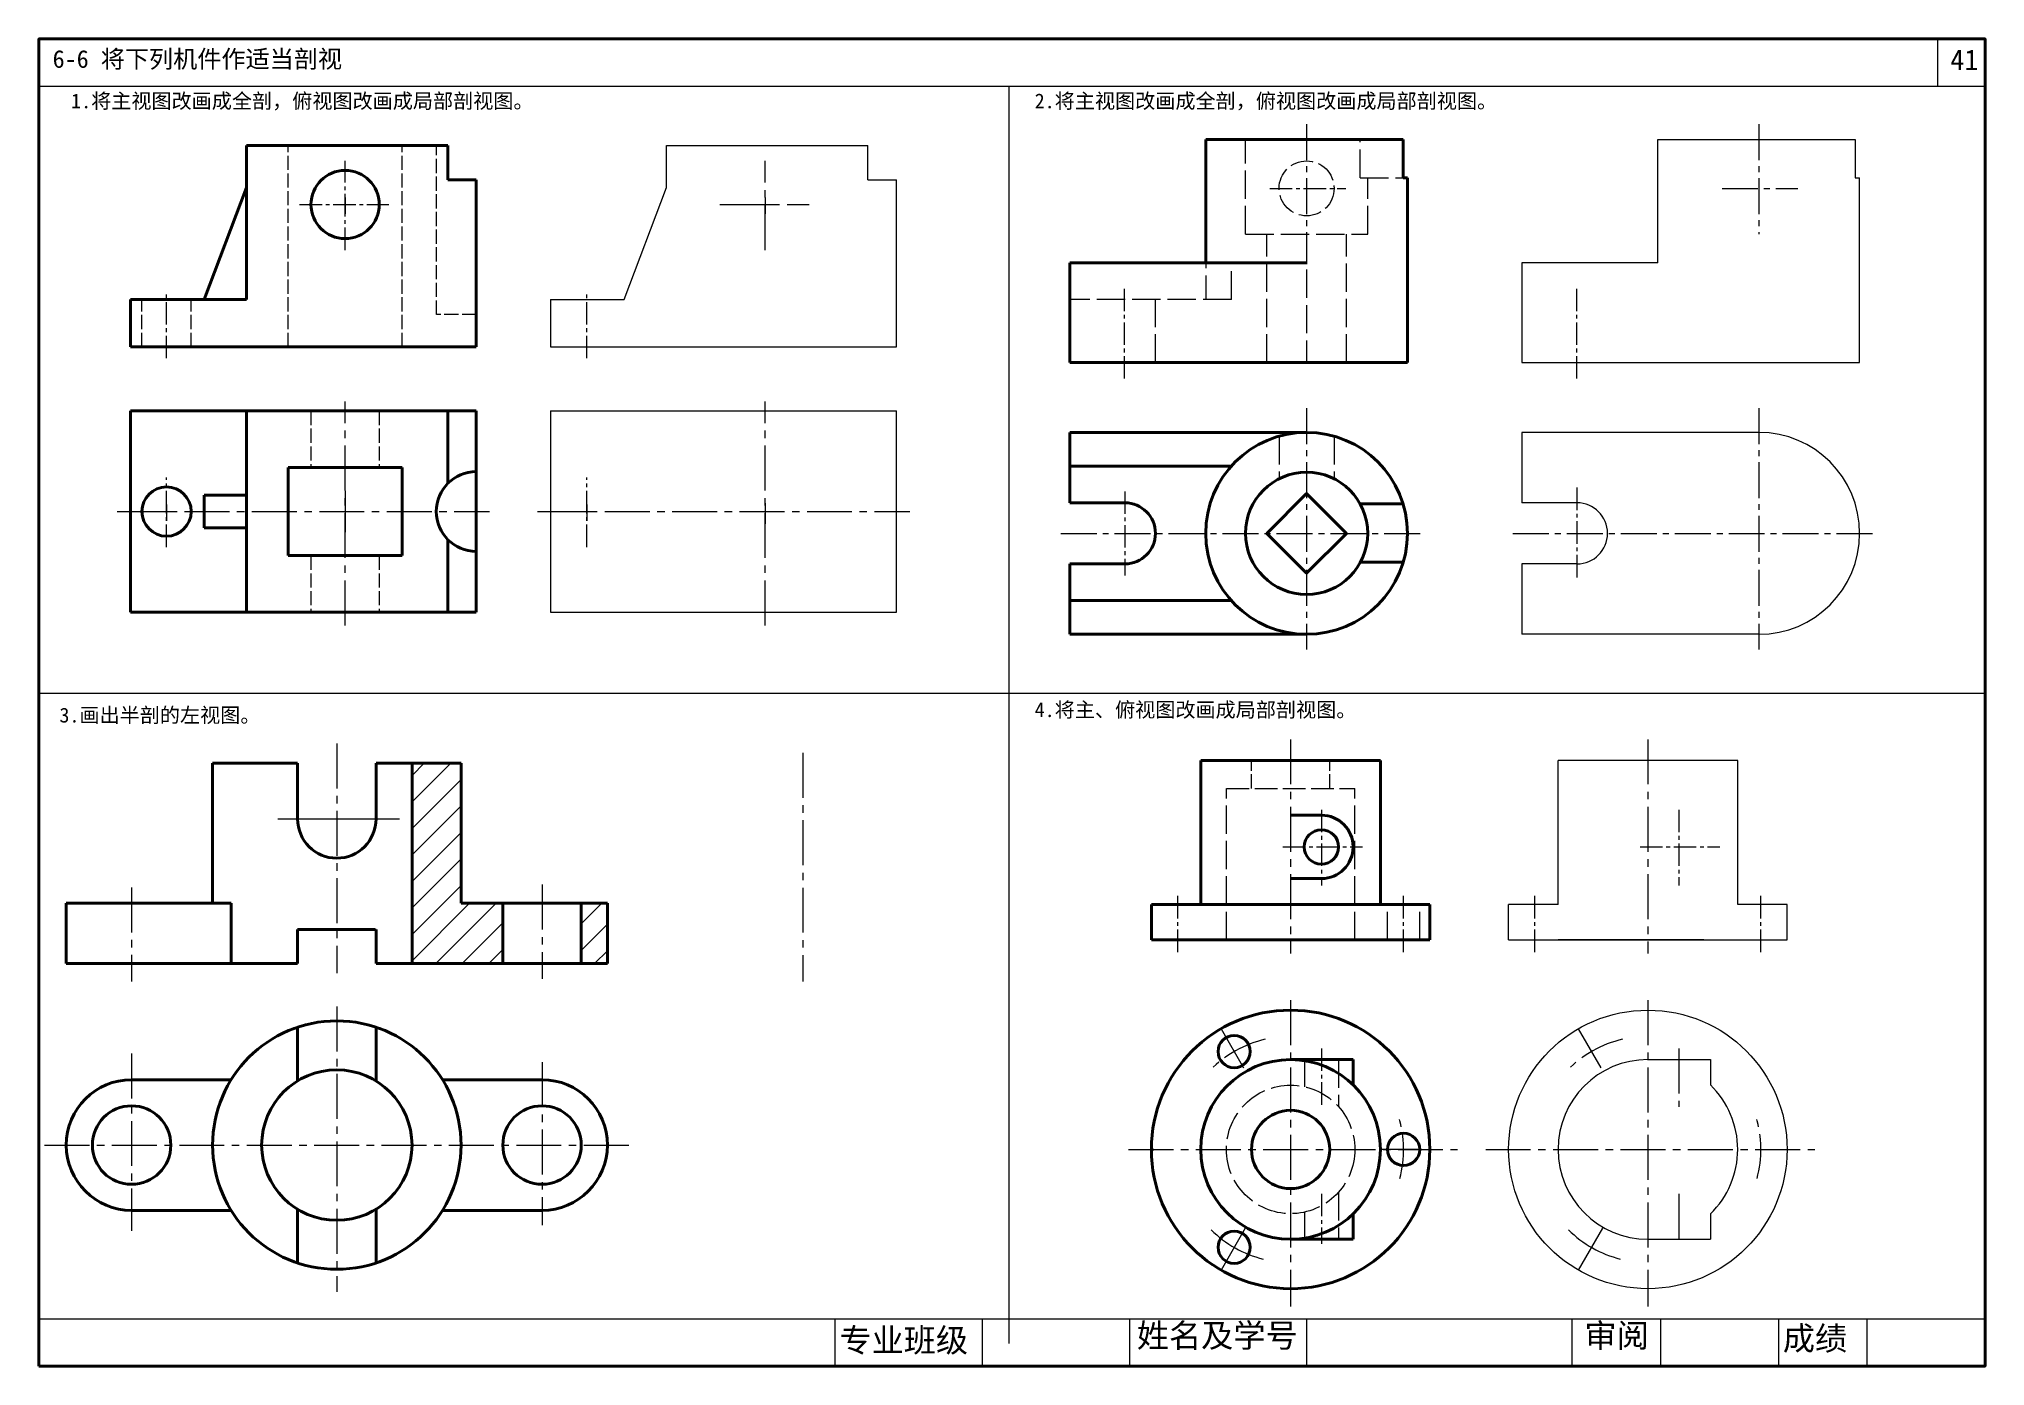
# Model space of a CAD drawing. Header units: millimetres. Extents: x 20 to 350, y 41 to 266.
import ezdxf

# ---------------------------------------------------------------- set-up
doc = ezdxf.new("R2010")
doc.units = ezdxf.units.MM
doc.header["$LTSCALE"] = 0.4
doc.linetypes.add('ACAD_ISO02W100', pattern=[15, 12, -3])
doc.linetypes.add('CENTER2', pattern=[28.575, 19.05, -3.175, 3.175, -3.175])
doc.layers.get('0').update_dxf_attribs({"lineweight": 40})
for name, color, linetype, lineweight in [('Layer1', 7, 'Continuous', 40), ('Layer3', 7, 'ACAD_ISO02W100', 15), ('中心线', 7, 'CENTER2', 15), ('图层3', 7, 'Continuous', 15), ('细线', 7, 'Continuous', 15)]:
    doc.layers.add(name, color=color, linetype=linetype, lineweight=lineweight)
doc.styles.get("Standard").update_dxf_attribs({"font": 'SimSun.ttf', "height": 2.5})
doc.styles.add('style1', font='SIMFANG.TTF', dxfattribs={"height": 4})
doc.styles.add('样式 1', font='SimSun.ttf', dxfattribs={"height": 2.5})

msp = doc.modelspace()

# ---------------------------------------------------------------- hatches: boundary and pattern name
at = {"layer": '细线'}
h = msp.add_hatch(dxfattribs=at)
h.set_pattern_fill('ANSI31', color=256, style=0)
h.paths.add_polyline_path([(98.55, 109.63), (98.55, 119.85), (91.46, 119.85), (91.46, 143.61), (83.15, 143.61), (83.15, 109.63)])
h.paths.add_polyline_path([(116.29, 119.85), (111.85, 119.85), (111.85, 109.63), (116.29, 109.63)])

# ---------------------------------------------------------------- linework, layer by layer
at = {"linetype": 'Continuous'}
for p, q in [((217.73, 228.43), (217.73, 249.34)), ((217.73, 249.34), (251.21, 249.34)), ((251.21, 249.34), (251.21, 242.87)), ((251.96, 211.53), (251.96, 242.87)), ((234.91, 228.43), (194.69, 228.43)), ((194.69, 228.43), (194.69, 211.53)), ((194.69, 211.53), (251.96, 211.53)), ((234.84, 199.68), (194.69, 199.68)), ((194.69, 199.68), (194.69, 187.75)), ((194.69, 193.96), (222.08, 193.96)), ((228.11, 182.57), (234.84, 189.3)), ((234.84, 189.3), (241.58, 182.57)), ((204.03, 187.75), (194.69, 187.75)), ((243.91, 187.58), (251.21, 187.58)), ((234.84, 175.83), (228.11, 182.57)), ((241.58, 182.57), (234.84, 175.83)), ((194.69, 177.39), (194.69, 165.45)), ((204.03, 177.39), (194.69, 177.39)), ((243.97, 177.67), (251.24, 177.67)), ((194.69, 171.17), (222.08, 171.17)), ((234.84, 165.45), (194.69, 165.45)), ((247.36, 144.04), (216.9, 144.04)), ((216.9, 129.41), (216.9, 144.04)), ((247.36, 129.41), (247.36, 144.04)), ((237.36, 134.78), (232.13, 134.78)), ((216.9, 119.66), (216.9, 129.41)), ((247.36, 119.66), (247.36, 129.41)), ((237.36, 124.04), (232.13, 124.04)), ((255.74, 119.66), (208.52, 119.66)), ((208.52, 113.63), (208.52, 119.66)), ((255.74, 113.63), (255.74, 119.66)), ((208.52, 113.63), (255.74, 113.63)), ((232.13, 93.35), (242.73, 93.35)), ((242.73, 93.35), (242.73, 89.06)), ((242.73, 67.18), (242.73, 62.89)), ((232.13, 62.89), (242.73, 62.89))]:
    msp.add_line(p, q, dxfattribs=at)
for p in [(251.96, 242.87), (251.21, 242.87)]:
    msp.add_line(p, (251.21, 242.87))
msp.add_lwpolyline([(19.89, 41.39), (349.89, 41.39), (349.89, 266.39), (19.89, 266.39)], close=True)
for centre, radius in [((234.84, 182.57), 17.11), ((234.84, 182.57), 10.36), ((237.36, 129.41), 2.91), ((232.13, 78.12), 23.61), ((222.55, 94.71), 2.73), ((232.13, 78.12), 15.23), ((232.13, 78.12), 6.63), ((251.29, 78.12), 2.73), ((222.55, 61.53), 2.73)]:
    msp.add_circle(centre, radius, dxfattribs=at)
for centre, radius in [((204.03, 182.57), 5.18), ((237.36, 129.41), 5.37)]:
    msp.add_arc(centre, radius, 270, 90, dxfattribs=at)
at = {"layer": 'Defpoints'}
for p, q in [((63.9, 115.41), (77.05, 115.41)), ((241.61, 113.63), (216.9, 113.63)), ((54.57, 109.63), (63.75, 109.63)), ((86.24, 109.63), (77.05, 109.63)), ((208.52, 78.12), (208.96, 78.12))]:
    msp.add_line(p, q, dxfattribs=at)
at = {"layer": 'Layer1'}
for p, q in [((55.06, 248.3), (89.2, 248.3)), ((55.06, 222.24), (55.06, 248.3)), ((89.2, 242.51), (89.2, 248.3)), ((47.9, 222.24), (55.06, 241.23)), ((89.2, 242.51), (94.03, 242.51)), ((94.03, 214.19), (94.03, 242.51)), ((35.41, 222.24), (55.06, 222.24)), ((35.41, 222.24), (35.41, 214.19)), ((35.41, 214.19), (94.03, 214.19)), ((35.41, 203.32), (94.03, 203.32)), ((35.41, 203.32), (35.41, 169.21)), ((55.06, 169.21), (55.06, 203.32)), ((89.2, 190.99), (89.2, 203.32)), ((94.03, 169.21), (94.03, 203.32)), ((62.14, 193.74), (81.47, 193.74)), ((62.14, 193.74), (62.14, 178.79)), ((81.47, 193.74), (81.47, 178.79)), ((47.9, 189.03), (47.9, 183.5)), ((55.06, 189.03), (47.9, 189.03)), ((55.06, 183.5), (47.9, 183.5)), ((89.2, 169.21), (89.2, 181.54)), ((62.14, 178.79), (81.47, 178.79)), ((35.41, 169.21), (94.03, 169.21)), ((49.34, 119.85), (49.34, 143.61)), ((49.34, 143.61), (63.75, 143.61)), ((63.75, 134.15), (63.75, 143.61)), ((91.46, 143.61), (77.05, 143.61)), ((77.05, 134.15), (77.05, 143.61)), ((83.15, 109.63), (83.15, 143.61)), ((91.46, 119.85), (91.46, 143.61)), ((24.52, 109.63), (24.52, 119.85)), ((24.52, 119.85), (52.49, 119.85)), ((52.49, 109.63), (52.49, 119.85)), ((116.29, 119.85), (91.46, 119.85)), ((98.55, 109.63), (98.55, 119.85)), ((111.85, 109.63), (111.85, 119.85)), ((116.29, 109.63), (116.29, 119.85)), ((63.75, 115.41), (63.75, 109.63)), ((76.9, 115.41), (63.75, 115.41)), ((77.05, 115.41), (77.05, 109.63)), ((63.75, 109.63), (24.52, 109.63)), ((77.05, 109.63), (116.29, 109.63)), ((63.75, 98.84), (63.75, 89.73)), ((77.05, 98.84), (77.05, 89.73)), ((35.6, 89.94), (52.49, 89.94)), ((105.2, 89.94), (88.31, 89.94)), ((35.6, 67.77), (52.49, 67.77)), ((63.75, 67.98), (63.75, 58.87)), ((77.05, 67.98), (77.05, 58.87)), ((105.2, 67.77), (88.31, 67.77))]:
    msp.add_line(p, q, dxfattribs=at)
for centre, radius in [((71.81, 238.32), 5.79), ((41.53, 186.27), 4.18), ((70.4, 78.86), 21.06), ((70.4, 78.86), 12.75), ((35.6, 78.86), 6.65), ((105.2, 78.86), 6.65)]:
    msp.add_circle(centre, radius, dxfattribs=at)
for centre, radius, start, end in [((94.03, 186.27), 6.76, 90, 270), ((70.4, 134.15), 6.65, 180, 0), ((35.6, 78.86), 11.08, 90, 270), ((105.2, 78.86), 11.08, 270, 90)]:
    msp.add_arc(centre, radius, start, end, dxfattribs=at)
at = {"layer": 'Layer3', "ltscale": 0.5}
for p, q in [((62.14, 214.19), (62.14, 248.3)), ((81.47, 214.19), (81.47, 248.3)), ((87.28, 219.66), (87.28, 248.3)), ((37.34, 214.19), (37.34, 222.24)), ((45.71, 214.19), (45.71, 222.24)), ((94.03, 219.66), (87.28, 219.66)), ((66.02, 203.32), (66.02, 193.74)), ((77.6, 203.32), (77.6, 193.74)), ((66.02, 178.79), (66.02, 169.21)), ((77.6, 178.79), (77.6, 169.21)), ((225.5, 139.33), (225.5, 144.04)), ((238.76, 139.33), (238.76, 144.04))]:
    msp.add_line(p, q, dxfattribs=at)
at = {"layer": 'Layer3'}
for p, q in [((243.91, 242.87), (243.91, 249.34)), ((243.91, 242.87), (251.96, 242.87)), ((228.11, 211.53), (228.11, 233.28)), ((241.58, 211.53), (241.58, 233.28)), ((221.24, 113.63), (221.24, 139.33)), ((243.02, 113.63), (243.02, 139.33)), ((248.56, 113.63), (248.56, 119.66)), ((254.02, 113.63), (254.02, 119.66)), ((234.46, 93.35), (234.46, 88.76)), ((240.27, 93.35), (240.27, 85.36)), ((240.27, 70.88), (240.27, 62.89)), ((234.46, 67.48), (234.46, 62.89))]:
    msp.add_line(p, q, dxfattribs=at)
at = {"layer": 'Layer3', "linetype": 'ACAD_ISO02W100'}
for p, q in [((245.2, 233.28), (245.2, 242.87)), ((224.48, 233.28), (245.2, 233.28)), ((234.84, 233.28), (234.84, 211.53)), ((230.18, 199.03), (230.18, 191.82)), ((239.5, 199.03), (239.5, 191.82))]:
    msp.add_line(p, q, dxfattribs=at)
at = {"layer": 'Layer3', "ltscale": 0.8}
msp.add_line((221.24, 139.33), (243.02, 139.33), dxfattribs=at)
at = {"layer": 'Layer3', "linetype": 'ACAD_ISO02W100', "ltscale": 0.8}
msp.add_circle((234.84, 241.05), 4.66, dxfattribs=at)
at = {"layer": 'Layer3'}
msp.add_circle((232.13, 78.12), 10.89, dxfattribs=at)
at = {"layer": '中心线', "ltscale": 0.8}
for p, q in [((234.84, 251.93), (234.84, 233.28)), ((311.51, 251.93), (311.51, 233.28)), ((305.28, 241.05), (318.16, 241.05)), ((234.84, 203.8), (234.84, 162.89)), ((311.51, 203.8), (311.51, 162.89)), ((193.15, 182.57), (255.07, 182.57)), ((269.84, 182.57), (331.74, 182.57))]:
    msp.add_line(p, q, dxfattribs=at)
at = {"layer": '中心线', "ltscale": 0.5}
for p, q in [((71.81, 230.6), (71.81, 245.72)), ((228.61, 241.05), (241.49, 241.05)), ((64.08, 238.32), (79.22, 238.32)), ((203.98, 208.81), (203.98, 224.57)), ((280.65, 208.81), (280.65, 224.57)), ((41.53, 212.26), (41.53, 223.53)), ((112.78, 212.26), (112.78, 223.53)), ((41.53, 180.24), (41.53, 192.02)), ((112.78, 180.24), (112.78, 192.02)), ((204.03, 189.69), (204.03, 175.44)), ((280.69, 190.33), (280.69, 174.81)), ((237.36, 135.71), (237.36, 122.89)), ((297.94, 135.71), (297.94, 122.89)), ((230.81, 129.41), (244.32, 129.41)), ((291.39, 129.41), (304.9, 129.41)), ((212.98, 111.58), (212.98, 121.17)), ((251.29, 111.58), (251.29, 121.17)), ((273.56, 111.58), (273.56, 121.17)), ((311.87, 111.58), (311.87, 121.17)), ((237.36, 95.23), (237.36, 85.34)), ((237.36, 70.59), (237.36, 62.09))]:
    msp.add_line(p, q, dxfattribs=at)
at = {"layer": '中心线'}
for p, q in [((143.06, 230.6), (143.06, 245.72)), ((135.33, 238.32), (150.47, 238.32)), ((71.81, 166.96), (71.81, 204.93)), ((143.06, 166.96), (143.06, 204.93)), ((33.15, 186.27), (96.29, 186.27)), ((104.41, 186.27), (167.55, 186.27)), ((70.4, 146.95), (70.4, 107.98)), ((149.44, 145.35), (149.44, 106.57)), ((232.13, 147.64), (232.13, 111.31)), ((292.71, 147.64), (292.71, 111.31)), ((35.6, 122.54), (35.6, 106.58)), ((105.2, 123.01), (105.2, 107.05)), ((70.4, 102.35), (70.4, 53.99)), ((232.13, 103.43), (232.13, 51.51)), ((292.71, 103.43), (292.71, 51.51)), ((220.33, 98.57), (224.42, 91.47)), ((280.91, 98.57), (285, 91.47)), ((35.6, 94.37), (35.6, 64.32)), ((105.2, 92.91), (105.2, 65.26)), ((297.94, 95.23), (297.94, 85.34)), ((20.84, 78.86), (120.85, 78.86)), ((204.63, 78.12), (260.45, 78.12)), ((265.21, 78.12), (321.03, 78.12)), ((297.94, 70.59), (297.94, 62.09))]:
    msp.add_line(p, q, dxfattribs=at)
for centre, start, end in [((232.13, 78.12), 102.9329, 135.282), ((292.71, 78.12), 102.9329, 135.282), ((232.13, 78.12), 345.0328, 16.6837), ((292.71, 78.12), 345.0328, 16.6837)]:
    msp.add_arc(centre, 19.16, start, end, dxfattribs=at)
at = {"layer": '图层3'}
for p, q in [((184.43, 49.39), (184.43, 258.39)), ((184.43, 45.23), (184.43, 254.23)), ((349.89, 155.39), (19.89, 155.39))]:
    msp.add_line(p, q, dxfattribs=at)
at = {"layer": '图层3', "linetype": 'ACAD_ISO02W100'}
for p, q in [((224.48, 233.28), (224.48, 249.34)), ((217.73, 238.3), (217.73, 222.22)), ((222.08, 222.22), (222.08, 228.43)), ((222.08, 222.22), (194.69, 222.22)), ((209.21, 211.53), (209.21, 222.22))]:
    msp.add_line(p, q, dxfattribs=at)
at = {"layer": '细线'}
for p, q in [((341.89, 258.39), (341.89, 266.39)), ((19.89, 258.39), (349.89, 258.39)), ((134.91, 258.39), (349.89, 258.39)), ((126.31, 248.3), (160.46, 248.3)), ((126.31, 241.23), (126.31, 248.3)), ((160.46, 242.51), (160.46, 248.3)), ((294.4, 228.43), (294.4, 249.34)), ((294.4, 249.34), (327.87, 249.34)), ((327.87, 249.34), (327.87, 242.87)), ((119.15, 222.24), (126.31, 241.23)), ((160.46, 242.51), (165.29, 242.51)), ((165.29, 214.19), (165.29, 242.51)), ((327.87, 242.87), (328.62, 242.87)), ((328.62, 211.53), (328.62, 242.87)), ((70.44, 238.32), (73.38, 238.32)), ((71.81, 239.5), (71.81, 236.76)), ((141.69, 238.32), (144.63, 238.32)), ((143.06, 239.5), (143.06, 236.76)), ((294.4, 228.43), (271.36, 228.43)), ((271.36, 228.43), (271.36, 211.53)), ((106.66, 222.24), (119.15, 222.24)), ((106.66, 222.24), (106.66, 214.19)), ((106.66, 214.19), (165.29, 214.19)), ((271.36, 211.53), (328.62, 211.53)), ((106.66, 203.32), (165.29, 203.32)), ((106.66, 203.32), (106.66, 169.21)), ((165.29, 169.21), (165.29, 203.32)), ((311.51, 199.68), (271.36, 199.68)), ((271.36, 199.68), (271.36, 187.75)), ((71.81, 189.77), (71.81, 182.76)), ((40.15, 186.27), (43.09, 186.27)), ((41.53, 187.44), (41.53, 184.7)), ((71.81, 181.19), (71.81, 185.94)), ((111.41, 186.27), (114.35, 186.27)), ((112.78, 187.44), (112.78, 184.7)), ((143.06, 187.7), (143.06, 184.19)), ((280.69, 187.75), (271.36, 187.75)), ((271.36, 177.39), (271.36, 165.45)), ((280.69, 177.39), (271.36, 177.39)), ((106.66, 169.21), (165.29, 169.21)), ((311.51, 165.45), (271.36, 165.45)), ((307.95, 144.04), (277.48, 144.04)), ((277.48, 129.41), (277.48, 144.04)), ((307.95, 129.41), (307.95, 144.04)), ((60.42, 134.15), (81.05, 134.15)), ((277.48, 119.66), (277.48, 129.41)), ((307.95, 119.66), (307.95, 129.41)), ((269.1, 113.63), (269.1, 119.66)), ((277.48, 119.66), (269.1, 119.66)), ((316.32, 119.66), (307.95, 119.66)), ((316.32, 113.63), (316.32, 119.66)), ((269.1, 113.63), (316.32, 113.63)), ((302.19, 113.63), (277.48, 113.63)), ((292.71, 93.35), (303.32, 93.35)), ((303.32, 93.35), (303.32, 89.06)), ((254.02, 78.12), (247.36, 78.12)), ((269.1, 78.12), (269.54, 78.12)), ((303.32, 67.18), (303.32, 62.89)), ((285.01, 64.78), (280.91, 57.67)), ((292.71, 62.89), (303.32, 62.89)), ((19.89, 49.39), (349.89, 49.39)), ((154.89, 41.39), (154.89, 49.39)), ((179.89, 41.39), (179.89, 49.39)), ((204.89, 41.39), (204.89, 49.39)), ((234.89, 41.39), (234.89, 49.39)), ((279.89, 41.39), (279.89, 49.39)), ((294.89, 41.39), (294.89, 49.39)), ((314.89, 41.39), (314.89, 49.39)), ((329.89, 41.39), (329.89, 49.39))]:
    msp.add_line(p, q, dxfattribs=at)
at = {"layer": '细线', "ltscale": 0.5}
msp.add_line((224.43, 64.78), (220.33, 57.67), dxfattribs=at)
at = {"layer": '细线'}
msp.add_circle((292.71, 78.12), 23.61, dxfattribs=at)
for centre, radius, start, end in [((311.51, 182.57), 17.11, 270, 90), ((280.69, 182.57), 5.18, 270, 90), ((292.71, 78.12), 15.23, 90, 270), ((292.71, 78.12), 15.23, 314.1123, 45.8877), ((292.71, 78.12), 19.16, 225.3441, 255.8917)]:
    msp.add_arc(centre, radius, start, end, dxfattribs=at)
at = {"layer": '细线', "ltscale": 0.5}
msp.add_arc((232.13, 78.12), 19.16, 225.3441, 255.8917, dxfattribs=at)

# ---------------------------------------------------------------- texts
at = {"layer": '细线', "attachment_point": 1}
for s, insert, char_height, width in [('{\\fSimHei|b0|i0|c134|p2;6-6 将下列机件作适当剖视}', (22.21, 264.49), 3, 76.6468), ('41', (344, 264.6), 3.5, 7.4695)]:
    msp.add_mtext(s, dxfattribs=dict(at, insert=insert, char_height=char_height, width=width))
for s, insert, char_height, width, style in [('1.将主视图改画成全剖，俯视图改画成局部剖视图。', (25.34, 257.13), 2.5, 134.8606, '样式 1'), ('2.将主视图改画成全剖，俯视图改画成局部剖视图。', (188.73, 257.13), 2.5, 134.8606, '样式 1'), ('3.画出半剖的左视图。', (23.36, 153), 2.5, 134.8606, '样式 1'), ('4.将主、俯视图改画成局部剖视图。', (188.73, 153.92), 2.5, 134.8606, '样式 1'), ('专业班级', (155.62, 47.77), 4, 23.3701, 'style1'), ('姓名及学号', (206.05, 48.57), 4, 29.8443, 'style1'), ('审阅', (281.95, 48.57), 4, 13.7378, 'style1'), ('成绩', (315.59, 48.1), 4, 13.2641, 'style1')]:
    msp.add_mtext(s, dxfattribs=dict(at, insert=insert, char_height=char_height, width=width, style=style))

doc.saveas('drawing.dxf')
